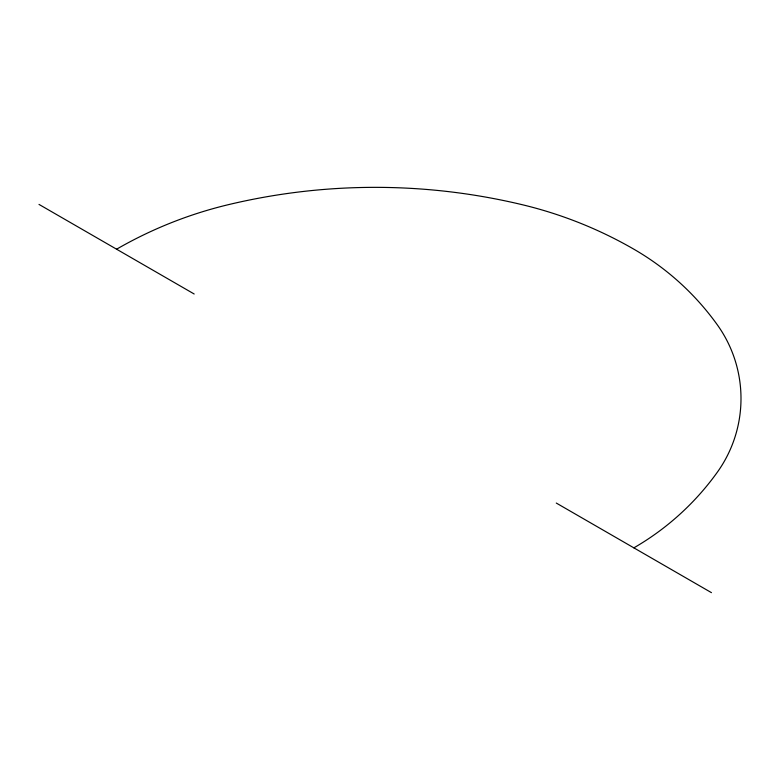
<?xml version="1.0" encoding="UTF-8"?>
<svg xmlns="http://www.w3.org/2000/svg" width="780" height="780" viewBox="0 0 780 780"><rect width="100%" height="100%" fill="white"/><g stroke="black" fill="none" stroke-linecap="round" stroke-linejoin="round"><path stroke-width="1.17" d="M39 204.409L194.181 294.002M556.276 503.051L711.457 592.654M116.59 249.2A417.973 417.973 0 0 1 228.364 204.672A631.449 631.449 0 0 1 522.093 204.672A417.973 417.973 0 0 1 633.867 249.2A266.877 266.877 0 0 1 717.268 324.753A126.555 126.555 0 0 1 717.268 472.3A266.877 266.877 0 0 1 633.867 547.852"/></g></svg>
